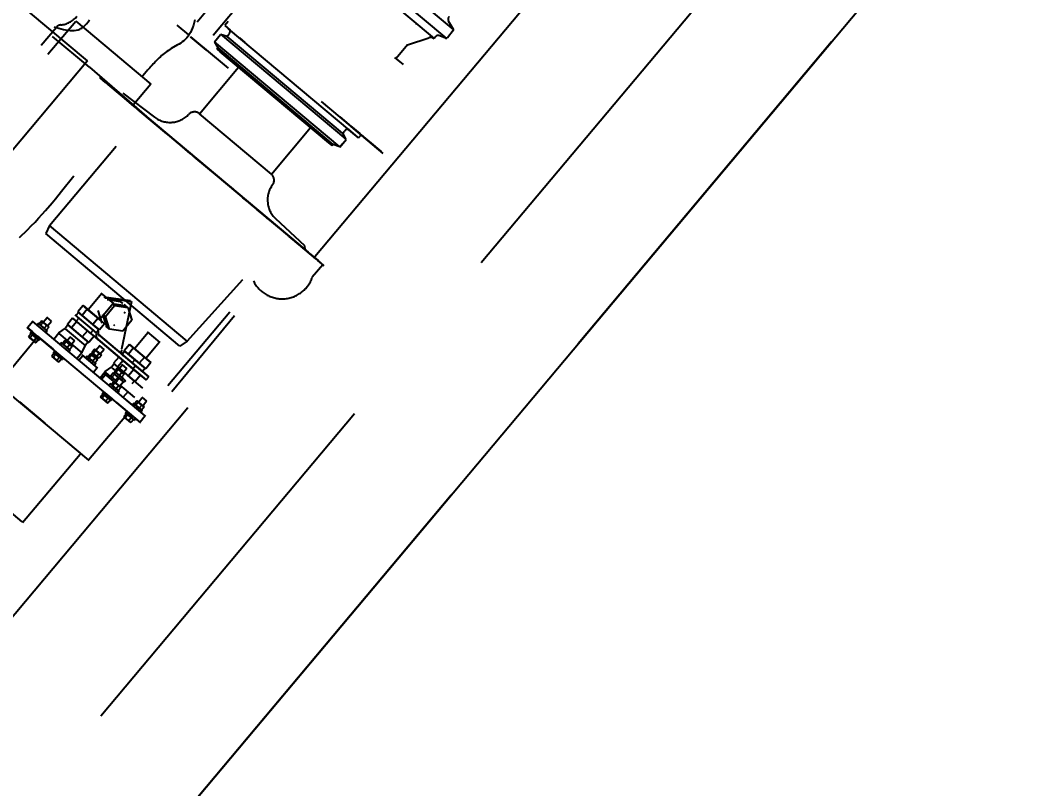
# Model space of a CAD drawing. Header units: millimetres. Extents: x 834140250 to 834644390, y 817877047 to 817987022.
# Drawn here: x 834368920 to 834369563, y 817964323 to 817964810 of the extents above; entities that cross this region are included whole.
import ezdxf

# ---------------------------------------------------------------- set-up
doc = ezdxf.new("R2010")
doc.units = ezdxf.units.MM
doc.header["$LTSCALE"] = 1000
doc.header["$MEASUREMENT"] = 0
doc.linetypes.add('3B52X-MAGP-P-L000_XB$0$HIDDEN', pattern=[0.375, 0.25, -0.125])
doc.layers.get('Defpoints').update_dxf_attribs({"color": 150})
for name, color, linetype in [('3B52X-MAGP-P-L000_XB$0$VPA500_Equipment', 9, 'Continuous'), ('3B52X-MAGP-P-L000_XB$0$VPA500_Plinth', 7, 'Continuous'), ('MGD031_1', 7, 'Continuous')]:
    doc.layers.add(name, color=color, linetype=linetype)
doc.styles.add('1_2.5mm', font='arial.ttf', dxfattribs={"width": 0.8, "height": 0.0025})
doc.styles.add('Style-Arial', font='arial.ttf', dxfattribs={"width": 0.8})
doc.dimstyles.get("Standard").update_dxf_attribs({"dimtxt": 0.18, "dimasz": 0.18, "dimexe": 0.18, "dimexo": 0.0625, "dimgap": 0.09, "dimtad": 0, "dimtih": 1, "dimtoh": 1, "dimdec": 4, "dimzin": 1, "dimdsep": 46, "dimtxsty": '1_2.5mm', "dimcen": 0, "dimadec": 0, "dimazin": 0, "dimtfac": 1, "dimtdec": 4, "dimtofl": 0, "dimtmove": 0, "dimatfit": 3, "dimfxl": 0, "dimtolj": 1, "dimtzin": 1, "dimarcsym": 0})

# ---------------------------------------------------------------- blocks, each defined once
blk = doc.blocks.new('_ArchTick')
at = {"color": 0, "linetype": 'ByBlock', "const_width": 0.15}
blk.add_lwpolyline([(-0.5, -0.5), (0.5, 0.5)], dxfattribs=at)
blk = doc.blocks.new('*D19')
at = {"layer": 'Defpoints', "color": 0}
for p in [(834373655.84, 817975554.48), (834373794.63, 817975438.01), (834360028.49, 817959020.83)]:
    blk.add_point(p, dxfattribs=at)
at = {"layer": 'MGD031_1', "color": 0, "lineweight": -2}
for p, q in [((834373584.89, 817975614.01), (834373446.09, 817975730.48)), ((834359884.11, 817959141.98), (834373655.84, 817975554.48)), ((834359818.74, 817959196.83), (834359674.37, 817959317.97))]:
    blk.add_line(p, q, dxfattribs=at)
at = {"layer": 'MGD031_1', "color": 0, "lineweight": -2, "xscale": 547.6004642393601, "yscale": 547.6004642393601, "zscale": 547.6004642393601}
for p, rotation in [((834373655.84, 817975554.48), 49.99999993868348), ((834359884.11, 817959141.98), 229.9999999386835)]:
    blk.add_blockref('_ArchTick', p, dxfattribs=dict(at, rotation=rotation))
at = {"layer": 'MGD031_1', "color": 0, "insert": (834366364.67, 817967688.32), "char_height": 500, "attachment_point": 5, "rotation": 50, "style": 'Style-Arial'}
blk.add_mtext('21425', dxfattribs=at)
blk = doc.blocks.new('*D21')
at = {"layer": 'Defpoints', "color": 0}
for p in [(834369303.49, 817968045.3), (834369447.87, 817967924.15), (834365070.64, 817962707.58)]:
    blk.add_point(p, dxfattribs=at)
at = {"layer": 'MGD031_1', "color": 0, "lineweight": -2}
for p, q in [((834369238.12, 817968100.15), (834369093.75, 817968221.29)), ((834364926.27, 817962828.73), (834369303.49, 817968045.3)), ((834364860.9, 817962883.58), (834364716.52, 817963004.72))]:
    blk.add_line(p, q, dxfattribs=at)
at = {"layer": 'MGD031_1', "color": 0, "lineweight": -2, "xscale": 547.6004642393601, "yscale": 547.6004642393601, "zscale": 547.6004642393601}
for p, rotation in [((834369303.49, 817968045.3), 49.99999993868348), ((834364926.27, 817962828.73), 229.9999999386835)]:
    blk.add_blockref('_ArchTick', p, dxfattribs=dict(at, rotation=rotation))
at = {"layer": 'MGD031_1', "color": 0, "insert": (834366709.57, 817965777.1), "char_height": 500, "attachment_point": 5, "rotation": 50, "style": 'Style-Arial'}
blk.add_mtext('6810', dxfattribs=at)
blk = doc.blocks.new('GFA_GF')
at = {"layer": '3B52X-MAGP-P-L000_XB$0$VPA500_Equipment', "color": 253, "linetype": '3B52X-MAGP-P-L000_XB$0$HIDDEN'}
for p, q in [((-5815.69, 25880.71), (-7422.65, 23965.61)), ((-6162.35, 25597.21), (-7486.48, 24019.17)), ((-6581.34, 25335.55), (-6638.63, 25267.27)), ((-6476.12, 25262.49), (-6566.96, 25338.71)), ((-6571.8, 25333.42), (-6480.49, 25256.8)), ((-6571.17, 25327.02), (-6628.47, 25258.74)), ((-6570.32, 25325.67), (-6488.38, 25256.92)), ((-6708, 25242.64), (-6764.54, 25290.08)), ((-6733.11, 25246.96), (-6715.52, 25267.92)), ((-6715.52, 25267.92), (-6691.7, 25247.93)), ((-6651.39, 25265.27), (-6644.02, 25259.08)), ((-6618.98, 25267.62), (-6621.11, 25265.08)), ((-6621.11, 25265.08), (-6617.63, 25262.16)), ((-6500, 25266.3), (-6499.38, 25266.15)), ((-6476.12, 25262.49), (-6479.22, 25267.86)), ((-6737.39, 25252.58), (-6727.78, 25264.02)), ((-6706.76, 25238.57), (-6730.14, 25258.18)), ((-6632.55, 25249.44), (-6642.71, 25257.97)), ((-6642.71, 25257.97), (-6629.06, 25246.52)), ((-6627.61, 25254.79), (-6623.71, 25259.44)), ((-6619.51, 25258.19), (-6623.71, 25259.44)), ((-6544.19, 25192.97), (-6623.59, 25259.6)), ((-6619.79, 25263.97), (-6616.94, 25261.58)), ((-6619.51, 25258.19), (-6618.41, 25259.51)), ((-6546.36, 25196.74), (-6619.51, 25258.11)), ((-6541.72, 25198.46), (-6618.62, 25262.99)), ((-6490.92, 25258.68), (-6490.17, 25258.42)), ((-6490.19, 25258.07), (-6489.43, 25257.8)), ((-6487.35, 25258.14), (-6488.38, 25256.92)), ((-6481.17, 25257.05), (-6485.51, 25258.63)), ((-6476.25, 25261.85), (-6480.02, 25257.36)), ((-6627.62, 25254.79), (-6625.71, 25257.07)), ((-6548.23, 25188.17), (-6627.62, 25254.79)), ((-6627.62, 25254.79), (-6625.45, 25251.03)), ((-6611.79, 25257.26), (-6608.29, 25254.32)), ((-6505.25, 25252.72), (-6512.5, 25244.08)), ((-6505.25, 25252.72), (-6491.75, 25257.23)), ((-6489.15, 25257.2), (-6488.38, 25256.92)), ((-6691.7, 25247.93), (-6667.88, 25227.94)), ((-6632.55, 25249.44), (-6618.9, 25237.99)), ((-6629.06, 25246.52), (-6618.9, 25237.99)), ((-6626.07, 25250.3), (-6625.45, 25251.03)), ((-6626.07, 25250.3), (-6623.88, 25248.46)), ((-6552.31, 25189.66), (-6625.45, 25251.03)), ((-6555.11, 25190.75), (-6623.88, 25248.46)), ((-6513.48, 25244.85), (-6508.06, 25240.31)), ((-6708, 25242.64), (-6756.11, 25185.31)), ((-6706.76, 25238.57), (-6662.82, 25200.68)), ((-6637.16, 25209.15), (-6612.32, 25238.75)), ((-6612.32, 25238.75), (-6566.68, 25200.46)), ((-6700.2, 25232.05), (-6697.42, 25229.72)), ((-6700.04, 25231.91), (-6700.19, 25232.04)), ((-6696.58, 25229.01), (-6700.04, 25231.91)), ((-6696.13, 25228.63), (-6697.42, 25229.72)), ((-6696.58, 25229.01), (-6695.02, 25227.7)), ((-6696.28, 25228.76), (-6690.65, 25224.03)), ((-6696.13, 25228.63), (-6691.34, 25224.61)), ((-6695.56, 25228.15), (-6691.37, 25224.64)), ((-6687.2, 25221.14), (-6695.02, 25227.7)), ((-6667.88, 25227.94), (-6679.14, 25214.52)), ((-6692.24, 25225.36), (-6691.34, 25224.61)), ((-6691.11, 25224.42), (-6691.47, 25224.72)), ((-6691.34, 25224.61), (-6690.09, 25223.57)), ((-6690.09, 25223.57), (-6684.57, 25218.93)), ((-6690.07, 25223.54), (-6568.16, 25121.25)), ((-6689.98, 25223.61), (-6687.97, 25221.92)), ((-6568.1, 25121.35), (-6689.98, 25223.61)), ((-6570.12, 25123.04), (-6687.97, 25221.92)), ((-6687.76, 25221.61), (-6682.13, 25216.89)), ((-6687.35, 25221.27), (-6685.94, 25220.08)), ((-6686.77, 25220.78), (-6687.2, 25221.14)), ((-6687.04, 25221.01), (-6682.85, 25217.49)), ((-6684.4, 25218.79), (-6685.94, 25220.08)), ((-6685.67, 25222.13), (-6665.54, 25206.96)), ((-6682.22, 25216.96), (-6684.57, 25218.93)), ((-6678.46, 25213.81), (-6684.4, 25218.79)), ((-6682.73, 25217.39), (-6677.1, 25212.67)), ((-6682.22, 25216.96), (-6649.1, 25189.17)), ((-6682.01, 25216.78), (-6677.82, 25213.27)), ((-6678.46, 25213.81), (-6675.97, 25211.71)), ((-6521.84, 25185.03), (-6559.82, 25216.9)), ((-6657.83, 25196.5), (-6675.97, 25211.71)), ((-6591.52, 25170.85), (-6637.16, 25209.15)), ((-6548.18, 25207.13), (-6540.97, 25201.09)), ((-6591.52, 25170.85), (-6566.68, 25200.46)), ((-6536.23, 25193.86), (-6543.4, 25199.87)), ((-6541.35, 25201.4), (-6535.54, 25196.53)), ((-6520.64, 25184.02), (-6540.97, 25201.09)), ((-6657.83, 25196.5), (-6656.14, 25195.08)), ((-6651.7, 25191.35), (-6656.14, 25195.08)), ((-6546.33, 25196.81), (-6545.2, 25198.16)), ((-6544.06, 25192.86), (-6546.33, 25196.81)), ((-6536.84, 25194.37), (-6542.7, 25199.29)), ((-6534.63, 25195.76), (-6536.23, 25193.86)), ((-6535.96, 25194.17), (-6536.23, 25193.86)), ((-6534.63, 25195.76), (-6523.92, 25186.78)), ((-6732.19, 25138.24), (-6689.96, 25188.57)), ((-6649.31, 25189.35), (-6651.7, 25191.35)), ((-6651.31, 25191.03), (-6645.69, 25186.3)), ((-6650.59, 25190.42), (-6646.41, 25186.91)), ((-6642.99, 25184.04), (-6649.31, 25189.35)), ((-6647.14, 25187.53), (-6649.1, 25189.17)), ((-6647.14, 25187.53), (-6642.09, 25183.28)), ((-6552.93, 25188.92), (-6555.11, 25190.75)), ((-6552.93, 25188.92), (-6552.31, 25189.66)), ((-6548.23, 25188.17), (-6552.31, 25189.66)), ((-6548.23, 25188.17), (-6546.31, 25190.45)), ((-6548.09, 25188.06), (-6544.06, 25192.86)), ((-6529.57, 25191.52), (-6521.84, 25185.03)), ((-6642.99, 25184.04), (-6640.44, 25181.9)), ((-6642.57, 25183.69), (-6636.94, 25178.96)), ((-6642.09, 25183.28), (-6639.62, 25181.21)), ((-6641.85, 25183.08), (-6637.66, 25179.57)), ((-6618.36, 25163.38), (-6640.44, 25181.9)), ((-6639.62, 25181.21), (-6633.54, 25176.11)), ((-6631.11, 25174.07), (-6633.54, 25176.11)), ((-6631.11, 25174.07), (-6609.24, 25155.72)), ((-6618.36, 25163.38), (-6615.82, 25161.25)), ((-6609.51, 25155.95), (-6615.82, 25161.25)), ((-6613.08, 25158.94), (-6607.45, 25154.22)), ((-6612.36, 25158.34), (-6608.17, 25154.82)), ((-6607.12, 25153.94), (-6609.51, 25155.95)), ((-6606.62, 25153.52), (-6609.24, 25155.72)), ((-6602.63, 25150.17), (-6607.12, 25153.94)), ((-6606.62, 25153.52), (-6600.18, 25148.12)), ((-6604.68, 25151.89), (-6599.05, 25147.17)), ((-6603.96, 25151.29), (-6599.77, 25147.78)), ((-6602.63, 25150.17), (-6600.92, 25148.74)), ((-6582.68, 25133.43), (-6600.92, 25148.74)), ((-6600.18, 25148.12), (-6597.92, 25146.22)), ((-6597.92, 25146.22), (-6594.11, 25143.03)), ((-6592.71, 25141.85), (-6594.11, 25143.03)), ((-6570.32, 25125.34), (-6588.75, 25142.53)), ((-6732.19, 25138.24), (-6734.39, 25133.15)), ((-6644.85, 25064.95), (-6732.19, 25138.24)), ((-6592.71, 25141.85), (-6576.37, 25128.14)), ((-6649.48, 25061.91), (-6734.39, 25133.15)), ((-6652.23, 25064.22), (-6731.63, 25130.84)), ((-6582.68, 25133.43), (-6580.17, 25131.33)), ((-6581.47, 25132.42), (-6575.84, 25127.7)), ((-6580.75, 25131.82), (-6576.56, 25128.3)), ((-6574.22, 25126.34), (-6580.17, 25131.33)), ((-6576.37, 25128.14), (-6570.75, 25123.42)), ((-6574.01, 25126.16), (-6576.37, 25128.14)), ((-6575.65, 25127.54), (-6571.47, 25124.03)), ((-6572.66, 25125.03), (-6574.22, 25126.34)), ((-6574.01, 25126.16), (-6568.45, 25121.5)), ((-6571.21, 25123.81), (-6572.66, 25125.03)), ((-6571.76, 25124.27), (-6571.32, 25123.91)), ((-6563.32, 25117.19), (-6571.32, 25123.91)), ((-6570.12, 25123.04), (-6570.32, 25125.34)), ((-6568.1, 25121.35), (-6570.12, 25123.04)), ((-6568.45, 25121.5), (-6567.18, 25120.43)), ((-6567.61, 25120.79), (-6561.98, 25116.07)), ((-6567.35, 25120.57), (-6567, 25120.28)), ((-6566.26, 25119.66), (-6567.18, 25120.43)), ((-6567.11, 25120.37), (-6562.05, 25116.13)), ((-6566.89, 25120.19), (-6562.7, 25116.67)), ((-6563.32, 25117.19), (-6561.74, 25115.87)), ((-6558.89, 25113.47), (-6565.6, 25105.48)), ((-6560.78, 25115.06), (-6562.05, 25116.13)), ((-6558.24, 25112.93), (-6561.74, 25115.87)), ((-6558.05, 25112.77), (-6560.78, 25115.06)), ((-6558.06, 25112.78), (-6558.24, 25112.93)), ((-6644.85, 25064.95), (-6609.59, 25104.11)), ((-6699, 25095.2), (-6707.67, 25084.88)), ((-6691.37, 25088.79), (-6699.31, 25095.46)), ((-6697.77, 25093.1), (-6680.83, 25090.72)), ((-6697.01, 25092.46), (-6680.07, 25090.08)), ((-6695.52, 25091.37), (-6687.13, 25090.19)), ((-6710.82, 25087.52), (-6714.15, 25083.55)), ((-6708.18, 25085.32), (-6711.52, 25081.35)), ((-6708.18, 25085.32), (-6710.82, 25087.52)), ((-6710.82, 25087.52), (-6706.63, 25084.01)), ((-6698.04, 25076.81), (-6709.95, 25086.8)), ((-6701.37, 25079.59), (-6708.18, 25085.32)), ((-6700.03, 25078.47), (-6707.97, 25085.13)), ((-6700.03, 25078.47), (-6707.97, 25085.13)), ((-6698.67, 25076.44), (-6701.29, 25084.5)), ((-6691.67, 25089.05), (-6700.33, 25078.73)), ((-6696.73, 25080.67), (-6690.96, 25087.55)), ((-6690.96, 25087.55), (-6692.48, 25088.82)), ((-6692.48, 25088.82), (-6684.09, 25087.64)), ((-6690.96, 25087.55), (-6682.58, 25086.37)), ((-6685.61, 25088.92), (-6687.13, 25090.19)), ((-6680.07, 25090.08), (-6686.44, 25059.91)), ((-6684.03, 25087.71), (-6684.79, 25088.35)), ((-6682.58, 25086.37), (-6684.09, 25087.64)), ((-6682.58, 25086.37), (-6679.96, 25078.31)), ((-6743.22, 25077.91), (-6739.54, 25074.83)), ((-6737.04, 25077.8), (-6738.71, 25075.81)), ((-6737.04, 25077.8), (-6735.64, 25076.63)), ((-6736.16, 25077.06), (-6737.04, 25077.8)), ((-6736.14, 25077.05), (-6733.64, 25080.02)), ((-6730.78, 25077.62), (-6733.76, 25080.12)), ((-6733.39, 25074.74), (-6730.89, 25077.72)), ((-6717.48, 25079.58), (-6720.81, 25075.61)), ((-6714.85, 25077.38), (-6717.48, 25079.58)), ((-6717.48, 25079.58), (-6713.29, 25076.07)), ((-6702.05, 25070.02), (-6715.94, 25081.68)), ((-6705.7, 25069.7), (-6715.62, 25078.03)), ((-6713.75, 25083.22), (-6715.41, 25081.23)), ((-6713.58, 25079.69), (-6715.25, 25077.71)), ((-6700.38, 25072), (-6714.28, 25083.66)), ((-6711.52, 25081.35), (-6714.15, 25083.55)), ((-6714.15, 25083.55), (-6709.96, 25080.04)), ((-6704.03, 25071.68), (-6713.96, 25080.01)), ((-6704.7, 25075.62), (-6711.52, 25081.35)), ((-6709.96, 25080.04), (-6703.14, 25074.32)), ((-6706.63, 25084.01), (-6699.81, 25078.29)), ((-6701.37, 25079.59), (-6704.7, 25075.62)), ((-6697.18, 25076.08), (-6701.37, 25079.59)), ((-6699.81, 25078.29), (-6697.18, 25076.08)), ((-6696.73, 25080.67), (-6698.25, 25081.95)), ((-6695.63, 25073.89), (-6698.25, 25081.95)), ((-6694.11, 25072.62), (-6696.73, 25080.67)), ((-6679.96, 25078.31), (-6685.73, 25071.44)), ((-6685.01, 25083.46), (-6684.25, 25082.83)), ((-6657.08, 25036.84), (-6617.76, 25083.69)), ((-6654.71, 25033.16), (-6614.98, 25081.35)), ((-6746.55, 25073.94), (-6742.88, 25070.86)), ((-6742.77, 25077.53), (-6746.1, 25073.56)), ((-6731.41, 25061.23), (-6746.1, 25073.56)), ((-6743.35, 25071.25), (-6744.18, 25070.26)), ((-6728.08, 25065.2), (-6742.77, 25077.53)), ((-6739.18, 25076.22), (-6740.02, 25075.22)), ((-6733.46, 25071.41), (-6739.41, 25076.41)), ((-6737.83, 25075.08), (-6738.71, 25075.81)), ((-6738.71, 25075.81), (-6737.31, 25074.64)), ((-6736.16, 25077.06), (-6737.83, 25075.08)), ((-6735.56, 25073.17), (-6737.83, 25075.08)), ((-6737.31, 25074.64), (-6735.04, 25072.74)), ((-6732.78, 25074.23), (-6736.75, 25077.56)), ((-6733.28, 25074.64), (-6736.26, 25077.14)), ((-6733.89, 25075.16), (-6736.16, 25077.06)), ((-6735.64, 25076.63), (-6733.37, 25074.72)), ((-6733.89, 25075.16), (-6735.56, 25073.17)), ((-6734.16, 25072), (-6735.56, 25073.17)), ((-6735.04, 25072.74), (-6734.16, 25072)), ((-6733.68, 25071.6), (-6734.52, 25070.61)), ((-6732.49, 25073.99), (-6734.16, 25072)), ((-6732.49, 25073.99), (-6733.89, 25075.16)), ((-6733.37, 25074.72), (-6732.49, 25073.99)), ((-6726.12, 25070.33), (-6722.08, 25073.29)), ((-6720.41, 25075.28), (-6722.08, 25073.29)), ((-6709.19, 25062.05), (-6722.03, 25072.82)), ((-6707.04, 25064.06), (-6720.94, 25075.72)), ((-6720.81, 25075.61), (-6716.62, 25072.1)), ((-6718.18, 25073.41), (-6720.81, 25075.61)), ((-6714.85, 25077.38), (-6718.18, 25073.41)), ((-6711.36, 25067.68), (-6718.18, 25073.41)), ((-6716.62, 25072.1), (-6709.81, 25066.38)), ((-6708.03, 25071.65), (-6714.85, 25077.38)), ((-6713.29, 25076.07), (-6706.47, 25070.35)), ((-6708.03, 25071.65), (-6711.36, 25067.68)), ((-6703.84, 25068.14), (-6708.03, 25071.65)), ((-6704.41, 25072), (-6706.08, 25070.02)), ((-6700.51, 25072.11), (-6704.7, 25075.62)), ((-6703.14, 25074.32), (-6700.51, 25072.11)), ((-6700.91, 25072.45), (-6702.58, 25070.46)), ((-6697.18, 25076.08), (-6700.51, 25072.11)), ((-6695.69, 25073.82), (-6696.45, 25074.46)), ((-6694.11, 25072.62), (-6695.63, 25073.89)), ((-6685.73, 25071.44), (-6694.11, 25072.62)), ((-6691.68, 25075.52), (-6690.92, 25074.89)), ((-6764.74, 25037.85), (-6739.45, 25067.99)), ((-6743.7, 25069.86), (-6745.37, 25067.87)), ((-6744.49, 25067.14), (-6745.37, 25067.87)), ((-6745.37, 25067.87), (-6743.97, 25066.7)), ((-6741.11, 25064.3), (-6745.08, 25067.63)), ((-6742.83, 25069.12), (-6744.49, 25067.14)), ((-6742.22, 25065.23), (-6744.49, 25067.14)), ((-6738.45, 25065.45), (-6744.41, 25070.45)), ((-6743.97, 25066.7), (-6741.7, 25064.8)), ((-6742.83, 25069.12), (-6743.7, 25069.86)), ((-6743.7, 25069.86), (-6742.31, 25068.69)), ((-6740.55, 25067.22), (-6742.83, 25069.12)), ((-6742.31, 25068.69), (-6740.03, 25066.78)), ((-6740.55, 25067.22), (-6742.22, 25065.23)), ((-6740.82, 25064.06), (-6742.22, 25065.23)), ((-6739.16, 25066.05), (-6740.82, 25064.06)), ((-6739.16, 25066.05), (-6740.55, 25067.22)), ((-6740.03, 25066.78), (-6739.16, 25066.05)), ((-6739.76, 25068.24), (-6738.47, 25067.16)), ((-6739.45, 25067.99), (-6729.79, 25059.87)), ((-6737.85, 25066.64), (-6738.68, 25065.64)), ((-6729.46, 25066.36), (-6726.12, 25070.33)), ((-6720.3, 25058.68), (-6728.08, 25065.2)), ((-6711.41, 25057.55), (-6726.08, 25069.86)), ((-6722.35, 25065.47), (-6724.01, 25063.49)), ((-6721.47, 25064.74), (-6722.35, 25065.47)), ((-6722.35, 25065.47), (-6720.95, 25064.3)), ((-6718.09, 25061.9), (-6722.06, 25065.23)), ((-6718.59, 25062.32), (-6721.57, 25064.81)), ((-6721.45, 25064.72), (-6718.95, 25067.7)), ((-6716.09, 25065.29), (-6719.07, 25067.79)), ((-6718.7, 25062.41), (-6716.2, 25065.39)), ((-6707.17, 25064.17), (-6711.36, 25067.68)), ((-6709.81, 25066.38), (-6707.17, 25064.17)), ((-6703.84, 25068.14), (-6707.17, 25064.17)), ((-6706.47, 25070.35), (-6703.84, 25068.14)), ((-6704.08, 25068.34), (-6689.25, 25055.9)), ((-6679.3, 25047.55), (-6704.08, 25068.34)), ((-6677.64, 25049.54), (-6701.32, 25069.41)), ((-6701.32, 25069.41), (-6686.5, 25056.97)), ((-6669.66, 25070.58), (-6678.32, 25060.26)), ((-6662.02, 25064.17), (-6669.96, 25070.83)), ((-6644.85, 25064.95), (-6649.48, 25061.91)), ((-6741.7, 25064.8), (-6740.82, 25064.06)), ((-6723.63, 25054.71), (-6731.41, 25061.23)), ((-6728.66, 25058.93), (-6729.49, 25057.93)), ((-6724.49, 25063.89), (-6725.33, 25062.9)), ((-6718.76, 25059.08), (-6724.72, 25064.08)), ((-6724.01, 25063.49), (-6722.62, 25062.32)), ((-6723.14, 25062.75), (-6724.01, 25063.49)), ((-6721.47, 25064.74), (-6723.14, 25062.75)), ((-6720.86, 25060.84), (-6723.14, 25062.75)), ((-6722.62, 25062.32), (-6720.35, 25060.41)), ((-6719.2, 25062.83), (-6721.47, 25064.74)), ((-6720.95, 25064.3), (-6718.68, 25062.39)), ((-6719.2, 25062.83), (-6720.86, 25060.84)), ((-6719.47, 25059.67), (-6720.86, 25060.84)), ((-6720.35, 25060.41), (-6719.47, 25059.67)), ((-6674.67, 25020.39), (-6720.3, 25058.68)), ((-6718.99, 25059.27), (-6719.82, 25058.28)), ((-6717.8, 25061.66), (-6719.47, 25059.67)), ((-6717.8, 25061.66), (-6719.2, 25062.83)), ((-6718.68, 25062.39), (-6717.8, 25061.66)), ((-6711.45, 25058.02), (-6709.24, 25062.52)), ((-6707.57, 25064.51), (-6709.24, 25062.52)), ((-6703.7, 25059.97), (-6705.37, 25057.99)), ((-6702.83, 25059.24), (-6704.49, 25057.25)), ((-6702.83, 25059.24), (-6703.7, 25059.97)), ((-6703.7, 25059.97), (-6702.31, 25058.8)), ((-6699.45, 25056.4), (-6703.41, 25059.73)), ((-6699.94, 25056.82), (-6702.92, 25059.32)), ((-6700.55, 25057.33), (-6702.83, 25059.24)), ((-6702.81, 25059.22), (-6700.31, 25062.2)), ((-6702.31, 25058.8), (-6700.03, 25056.9)), ((-6697.44, 25059.8), (-6700.42, 25062.29)), ((-6700.05, 25056.91), (-6697.56, 25059.89)), ((-6684.41, 25058.6), (-6686.07, 25056.61)), ((-6671.04, 25047.38), (-6684.93, 25059.04)), ((-6681.47, 25062.9), (-6684.8, 25058.93)), ((-6682.17, 25056.72), (-6684.8, 25058.93)), ((-6684.8, 25058.93), (-6680.62, 25055.42)), ((-6678.84, 25060.69), (-6682.17, 25056.72)), ((-6678.84, 25060.69), (-6681.47, 25062.9)), ((-6681.47, 25062.9), (-6677.29, 25059.39)), ((-6668.7, 25052.19), (-6680.61, 25062.18)), ((-6672.02, 25054.97), (-6678.84, 25060.69)), ((-6670.69, 25053.85), (-6678.63, 25060.51)), ((-6670.69, 25053.85), (-6678.63, 25060.51)), ((-6670.69, 25053.85), (-6678.63, 25060.51)), ((-6677.29, 25059.39), (-6670.47, 25053.67)), ((-6662.33, 25064.43), (-6670.99, 25054.1)), ((-6729.01, 25057.53), (-6730.68, 25055.55)), ((-6729.8, 25054.81), (-6730.68, 25055.55)), ((-6730.68, 25055.55), (-6729.28, 25054.38)), ((-6726.42, 25051.98), (-6730.39, 25055.31)), ((-6728.13, 25056.8), (-6729.8, 25054.81)), ((-6727.53, 25052.9), (-6729.8, 25054.81)), ((-6723.76, 25053.13), (-6729.72, 25058.12)), ((-6729.28, 25054.38), (-6727.01, 25052.47)), ((-6728.13, 25056.8), (-6729.01, 25057.53)), ((-6729.01, 25057.53), (-6727.62, 25056.36)), ((-6725.86, 25054.89), (-6728.13, 25056.8)), ((-6727.62, 25056.36), (-6725.34, 25054.45)), ((-6725.86, 25054.89), (-6727.53, 25052.9)), ((-6726.13, 25051.73), (-6727.53, 25052.9)), ((-6727.01, 25052.47), (-6726.13, 25051.73)), ((-6724.47, 25053.72), (-6726.13, 25051.73)), ((-6724.47, 25053.72), (-6725.86, 25054.89)), ((-6725.34, 25054.45), (-6724.47, 25053.72)), ((-6723.16, 25054.31), (-6723.99, 25053.32)), ((-6678, 25016.42), (-6723.63, 25054.71)), ((-6714.78, 25054.05), (-6711.45, 25058.02)), ((-6713.51, 25052.98), (-6711.01, 25055.96)), ((-6701.46, 25047.95), (-6711.39, 25056.28)), ((-6703.45, 25049.61), (-6709.4, 25054.61)), ((-6708.34, 25055.41), (-6709.18, 25054.42)), ((-6702.62, 25050.61), (-6708.57, 25055.6)), ((-6706.2, 25057), (-6707.87, 25055.01)), ((-6707.87, 25055.01), (-6706.47, 25053.84)), ((-6706.99, 25054.28), (-6707.87, 25055.01)), ((-6705.32, 25056.26), (-6706.99, 25054.28)), ((-6704.72, 25052.37), (-6706.99, 25054.28)), ((-6706.47, 25053.84), (-6704.2, 25051.93)), ((-6705.32, 25056.26), (-6706.2, 25057)), ((-6706.2, 25057), (-6704.81, 25055.83)), ((-6701.94, 25053.42), (-6705.91, 25056.76)), ((-6705.76, 25056.63), (-6704.93, 25057.62)), ((-6705.37, 25057.99), (-6703.97, 25056.82)), ((-6704.49, 25057.25), (-6705.37, 25057.99)), ((-6703.05, 25054.35), (-6705.32, 25056.26)), ((-6701.11, 25054.42), (-6705.08, 25057.75)), ((-6704.81, 25055.83), (-6702.53, 25053.92)), ((-6703.05, 25054.35), (-6704.72, 25052.37)), ((-6703.32, 25051.2), (-6704.72, 25052.37)), ((-6702.22, 25055.35), (-6704.49, 25057.25)), ((-6703.97, 25056.82), (-6701.7, 25054.91)), ((-6701.66, 25053.18), (-6703.32, 25051.2)), ((-6701.66, 25053.18), (-6703.05, 25054.35)), ((-6702.53, 25053.92), (-6701.66, 25053.18)), ((-6700.55, 25057.33), (-6702.22, 25055.35)), ((-6700.82, 25054.18), (-6702.22, 25055.35)), ((-6702.09, 25053.55), (-6701.26, 25054.54)), ((-6701.7, 25054.91), (-6700.82, 25054.18)), ((-6699.16, 25056.16), (-6700.82, 25054.18)), ((-6699.16, 25056.16), (-6700.55, 25057.33)), ((-6700.03, 25056.9), (-6699.16, 25056.16)), ((-6688.14, 25054.96), (-6691.47, 25050.99)), ((-6689.25, 25055.9), (-6670.85, 25040.45)), ((-6685.5, 25052.75), (-6688.84, 25048.78)), ((-6685.5, 25052.75), (-6688.14, 25054.96)), ((-6688.14, 25054.96), (-6683.95, 25051.45)), ((-6672.71, 25045.4), (-6686.6, 25057.06)), ((-6686.5, 25056.97), (-6669.18, 25042.44)), ((-6678.69, 25047.03), (-6685.5, 25052.75)), ((-6675.36, 25051), (-6682.17, 25056.72)), ((-6680.62, 25055.42), (-6673.8, 25049.7)), ((-6677.99, 25053.21), (-6679.65, 25051.23)), ((-6672.02, 25054.97), (-6675.36, 25051)), ((-6667.84, 25051.46), (-6672.02, 25054.97)), ((-6670.47, 25053.67), (-6667.84, 25051.46)), ((-6704.34, 25045.29), (-6701.84, 25048.27)), ((-6704.2, 25051.93), (-6703.32, 25051.2)), ((-6702.84, 25050.8), (-6703.68, 25049.8)), ((-6700.11, 25041.74), (-6696.78, 25045.71)), ((-6696.78, 25045.71), (-6692.73, 25048.67)), ((-6691.07, 25050.66), (-6692.73, 25048.67)), ((-6692.69, 25048.2), (-6690.31, 25046.21)), ((-6688.84, 25048.78), (-6691.47, 25050.99)), ((-6691.38, 25044.56), (-6690.55, 25045.56)), ((-6689.32, 25047.91), (-6690.99, 25045.92)), ((-6690.11, 25045.19), (-6690.99, 25045.92)), ((-6690.99, 25045.92), (-6689.59, 25044.75)), ((-6690.7, 25045.68), (-6686.84, 25042.44)), ((-6688.45, 25047.17), (-6690.11, 25045.19)), ((-6688.45, 25047.17), (-6689.32, 25047.91)), ((-6689.32, 25047.91), (-6687.93, 25046.74)), ((-6685.07, 25044.34), (-6689.04, 25047.67)), ((-6682.02, 25043.06), (-6688.84, 25048.78)), ((-6685.56, 25044.75), (-6688.54, 25047.25)), ((-6686.18, 25045.27), (-6688.45, 25047.17)), ((-6688.43, 25047.16), (-6685.93, 25050.13)), ((-6687.93, 25046.74), (-6685.66, 25044.83)), ((-6683.07, 25047.73), (-6686.04, 25050.23)), ((-6685.68, 25044.85), (-6683.18, 25047.83)), ((-6683.95, 25051.45), (-6677.13, 25045.73)), ((-6678.69, 25047.03), (-6682.02, 25043.06)), ((-6679.3, 25047.55), (-6677.64, 25049.54)), ((-6670.85, 25040.45), (-6679.3, 25047.55)), ((-6674.5, 25043.52), (-6678.69, 25047.03)), ((-6669.18, 25042.44), (-6677.64, 25049.54)), ((-6677.13, 25045.73), (-6674.5, 25043.52)), ((-6671.17, 25047.49), (-6675.36, 25051)), ((-6673.8, 25049.7), (-6671.17, 25047.49)), ((-6671.57, 25047.83), (-6673.23, 25045.84)), ((-6667.84, 25051.46), (-6671.17, 25047.49)), ((-6699.13, 25040.92), (-6696.63, 25043.89)), ((-6687.09, 25035.88), (-6697.01, 25044.21)), ((-6696.73, 25045.24), (-6693.44, 25042.48)), ((-6689.07, 25037.55), (-6695.03, 25042.55)), ((-6693.97, 25043.35), (-6694.8, 25042.36)), ((-6691.82, 25044.93), (-6693.49, 25042.95)), ((-6692.61, 25042.21), (-6693.49, 25042.95)), ((-6693.49, 25042.95), (-6692.09, 25041.78)), ((-6691.41, 25039.51), (-6693.08, 25037.53)), ((-6690.95, 25044.2), (-6692.61, 25042.21)), ((-6690.34, 25040.3), (-6692.61, 25042.21)), ((-6692.09, 25041.78), (-6689.82, 25039.87)), ((-6690.95, 25044.2), (-6691.82, 25044.93)), ((-6691.82, 25044.93), (-6690.43, 25043.76)), ((-6691.54, 25044.69), (-6687.67, 25041.45)), ((-6691.41, 25039.51), (-6690.02, 25038.34)), ((-6690.54, 25038.78), (-6691.41, 25039.51)), ((-6687.16, 25035.94), (-6691.13, 25039.27)), ((-6688.67, 25042.29), (-6690.95, 25044.2)), ((-6690.52, 25038.76), (-6688.02, 25041.74)), ((-6690.43, 25043.76), (-6688.16, 25041.85)), ((-6688.67, 25042.29), (-6690.34, 25040.3)), ((-6688.94, 25039.13), (-6690.34, 25040.3)), ((-6687.84, 25043.28), (-6690.11, 25045.19)), ((-6689.15, 25042.69), (-6689.69, 25043.14)), ((-6689.59, 25044.75), (-6687.32, 25042.85)), ((-6689.15, 25042.69), (-6686.52, 25040.48)), ((-6688.32, 25043.68), (-6688.85, 25044.13)), ((-6687.28, 25041.12), (-6688.67, 25042.29)), ((-6688.32, 25043.68), (-6685.69, 25041.47)), ((-6688.16, 25041.85), (-6687.28, 25041.12)), ((-6685.15, 25039.34), (-6688.13, 25041.83)), ((-6686.18, 25045.27), (-6687.84, 25043.28)), ((-6686.45, 25042.11), (-6687.84, 25043.28)), ((-6687.76, 25036.45), (-6685.27, 25039.43)), ((-6687.67, 25041.45), (-6687.34, 25041.17)), ((-6687.34, 25041.17), (-6684.71, 25038.96)), ((-6687.32, 25042.85), (-6686.45, 25042.11)), ((-6686.84, 25042.44), (-6686.51, 25042.16)), ((-6684.71, 25038.96), (-6686.52, 25040.48)), ((-6686.51, 25042.16), (-6683.87, 25039.95)), ((-6684.78, 25044.1), (-6686.45, 25042.11)), ((-6684.78, 25044.1), (-6686.18, 25045.27)), ((-6683.87, 25039.95), (-6685.69, 25041.47)), ((-6685.66, 25044.83), (-6684.78, 25044.1)), ((-6683.87, 25039.95), (-6684.71, 25038.96)), ((-6682.7, 25043.2), (-6673.25, 25035.27)), ((-6677.83, 25039.55), (-6682.02, 25043.06)), ((-6680.46, 25041.76), (-6677.83, 25039.55)), ((-6678.23, 25039.89), (-6679.9, 25037.9)), ((-6674.5, 25043.52), (-6677.83, 25039.55)), ((-6670.85, 25040.45), (-6669.18, 25042.44)), ((-6712.72, 24994.21), (-6759.41, 25033.38)), ((-6697.72, 25032.97), (-6698.55, 25031.98)), ((-6691.99, 25028.16), (-6697.95, 25033.16)), ((-6688.66, 25032.13), (-6694.62, 25037.13)), ((-6693.56, 25037.93), (-6694.39, 25036.94)), ((-6687.83, 25033.12), (-6693.78, 25038.12)), ((-6693.08, 25037.53), (-6691.68, 25036.36)), ((-6692.2, 25036.79), (-6693.08, 25037.53)), ((-6690.54, 25038.78), (-6692.2, 25036.79)), ((-6689.93, 25034.89), (-6692.2, 25036.79)), ((-6691.68, 25036.36), (-6689.41, 25034.45)), ((-6687.65, 25036.36), (-6690.63, 25038.86)), ((-6688.26, 25036.87), (-6690.54, 25038.78)), ((-6690.02, 25038.34), (-6687.74, 25036.44)), ((-6688.26, 25036.87), (-6689.93, 25034.89)), ((-6688.53, 25033.72), (-6689.93, 25034.89)), ((-6689.41, 25034.45), (-6688.53, 25033.72)), ((-6688.06, 25033.31), (-6688.89, 25032.32)), ((-6686.87, 25035.7), (-6688.53, 25033.72)), ((-6686.87, 25035.7), (-6688.26, 25036.87)), ((-6687.74, 25036.44), (-6686.87, 25035.7)), ((-6687.7, 25037.24), (-6678.25, 25029.31)), ((-6685.44, 25029.43), (-6682.11, 25033.4)), ((-6751.24, 25026.53), (-6735.1, 25012.98)), ((-6698.08, 25031.57), (-6699.74, 25029.59)), ((-6698.86, 25028.85), (-6699.74, 25029.59)), ((-6699.74, 25029.59), (-6698.35, 25028.42)), ((-6695.48, 25026.02), (-6699.45, 25029.35)), ((-6697.2, 25030.84), (-6698.86, 25028.85)), ((-6696.59, 25026.95), (-6698.86, 25028.85)), ((-6692.83, 25027.17), (-6698.78, 25032.17)), ((-6698.35, 25028.42), (-6696.07, 25026.51)), ((-6697.2, 25030.84), (-6698.08, 25031.57)), ((-6698.08, 25031.57), (-6696.68, 25030.4)), ((-6694.93, 25028.93), (-6697.2, 25030.84)), ((-6696.68, 25030.4), (-6694.41, 25028.5)), ((-6694.93, 25028.93), (-6696.59, 25026.95)), ((-6695.2, 25025.78), (-6696.59, 25026.95)), ((-6696.07, 25026.51), (-6695.2, 25025.78)), ((-6693.53, 25027.76), (-6695.2, 25025.78)), ((-6693.53, 25027.76), (-6694.93, 25028.93)), ((-6694.41, 25028.5), (-6693.53, 25027.76)), ((-6692.22, 25028.35), (-6693.05, 25027.36)), ((-6671.45, 25017.69), (-6686.14, 25030.01)), ((-6676.72, 25027.19), (-6678.39, 25025.2)), ((-6675.84, 25026.45), (-6677.51, 25024.47)), ((-6676.72, 25027.19), (-6675.33, 25026.02)), ((-6675.84, 25026.45), (-6676.72, 25027.19)), ((-6672.46, 25023.61), (-6676.43, 25026.95)), ((-6672.96, 25024.03), (-6675.94, 25026.53)), ((-6673.57, 25024.54), (-6675.84, 25026.45)), ((-6675.82, 25026.43), (-6673.33, 25029.41)), ((-6670.46, 25027.01), (-6673.44, 25029.51)), ((-6673.07, 25024.13), (-6670.58, 25027.1)), ((-6707.39, 24989.73), (-6682.11, 25019.87)), ((-6674.78, 25013.72), (-6689.47, 25026.04)), ((-6678.13, 25014.84), (-6684.09, 25019.84)), ((-6683.03, 25020.64), (-6683.86, 25019.65)), ((-6678.87, 25025.6), (-6679.7, 25024.61)), ((-6673.14, 25020.8), (-6679.09, 25025.79)), ((-6678.39, 25025.2), (-6676.99, 25024.03)), ((-6677.51, 25024.47), (-6678.39, 25025.2)), ((-6675.24, 25022.56), (-6677.51, 25024.47)), ((-6676.99, 25024.03), (-6674.72, 25022.12)), ((-6676.11, 25023.29), (-6676.95, 25022.3)), ((-6675.33, 25026.02), (-6673.05, 25024.11)), ((-6673.57, 25024.54), (-6675.24, 25022.56)), ((-6673.84, 25021.39), (-6675.24, 25022.56)), ((-6674.72, 25022.12), (-6673.84, 25021.39)), ((-6670.99, 25017.31), (-6674.67, 25020.39)), ((-6673.36, 25020.99), (-6674.2, 25019.99)), ((-6672.18, 25023.37), (-6673.84, 25021.39)), ((-6672.18, 25023.37), (-6673.57, 25024.54)), ((-6673.05, 25024.11), (-6672.18, 25023.37)), ((-6683.38, 25019.25), (-6685.05, 25017.26)), ((-6684.17, 25016.53), (-6685.05, 25017.26)), ((-6685.05, 25017.26), (-6683.65, 25016.09)), ((-6680.79, 25013.69), (-6684.76, 25017.02)), ((-6682.51, 25018.51), (-6684.17, 25016.53)), ((-6681.9, 25014.62), (-6684.17, 25016.53)), ((-6683.65, 25016.09), (-6681.38, 25014.18)), ((-6682.51, 25018.51), (-6683.38, 25019.25)), ((-6683.38, 25019.25), (-6681.99, 25018.08)), ((-6680.23, 25016.6), (-6682.51, 25018.51)), ((-6681.99, 25018.08), (-6679.72, 25016.17)), ((-6680.23, 25016.6), (-6681.9, 25014.62)), ((-6680.5, 25013.45), (-6681.9, 25014.62)), ((-6681.38, 25014.18), (-6680.5, 25013.45)), ((-6678.84, 25015.43), (-6680.5, 25013.45)), ((-6678.84, 25015.43), (-6680.23, 25016.6)), ((-6679.72, 25016.17), (-6678.84, 25015.43)), ((-6677.53, 25016.02), (-6678.36, 25015.03)), ((-6674.32, 25013.34), (-6678, 25016.42)), ((-6671.45, 25017.69), (-6674.78, 25013.72)), ((-6708.37, 24990.55), (-6720.25, 25000.53)), ((-6749.36, 24950.54), (-6796.05, 24989.71)), ((-6749.14, 24950.08), (-6712.77, 24993.42)), ((-6707.09, 24989.48), (-6708.37, 24990.55))]:
    blk.add_line(p, q, dxfattribs=at)
blk.add_lwpolyline([(-8191.69, 24480.36), (-6520.45, 26472.07), (-5754.4, 25829.28), (-7425.65, 23837.57)], close=True, dxfattribs=at)
for points in [[(-6729.27, 25264.19), (-6726.29, 25263.32), (-6724.81, 25262.92), (-6723.35, 25262.56), (-6721.91, 25262.26), (-6720.49, 25262.02), (-6719.11, 25261.87), (-6717.76, 25261.81), (-6716.45, 25261.86), (-6715.19, 25262.04), (-6713.98, 25262.35), (-6713.4, 25262.57), (-6712.83, 25262.82), (-6712.27, 25263.11), (-6711.73, 25263.45), (-6710.69, 25264.23), (-6709.67, 25265.16), (-6708.68, 25266.22), (-6707.7, 25267.4), (-6706.71, 25268.7)], [(-6639.94, 25268.69), (-6640.44, 25266.91), (-6640.98, 25265.22), (-6641.55, 25263.61), (-6642.17, 25262.09), (-6642.84, 25260.69), (-6643.57, 25259.4), (-6643.96, 25258.81), (-6644.36, 25258.25), (-6645.2, 25257.21), (-6646.09, 25256.27), (-6647.01, 25255.43), (-6647.97, 25254.66), (-6648.95, 25253.97), (-6649.95, 25253.33), (-6650.96, 25252.72), (-6654.94, 25250.47), (-6656.82, 25249.28), (-6657.71, 25248.66), (-6658.59, 25248.01), (-6659.44, 25247.35), (-6660.28, 25246.66), (-6661.09, 25245.97), (-6661.89, 25245.25), (-6662.68, 25244.53), (-6663.45, 25243.79), (-6664.21, 25243.04), (-6664.96, 25242.27), (-6665.69, 25241.5), (-6666.43, 25240.72), (-6667.15, 25239.93), (-6667.86, 25239.14), (-6668.57, 25238.34), (-6669.98, 25236.72), (-6670.67, 25235.9), (-6672.06, 25234.26), (-6673.44, 25232.61)], [(-6751.1, 25130.66), (-6746.11, 25135.58), (-6743.69, 25138.04), (-6741.32, 25140.51), (-6739.02, 25142.97), (-6736.79, 25145.42), (-6734.62, 25147.88), (-6730.44, 25152.77), (-6728.41, 25155.21), (-6724.46, 25160.09), (-6716.81, 25169.83)]]:
    blk.add_lwpolyline(points, dxfattribs=at)
for centre, radius, start, end in [((-6726.62, 25280.89), 15.55, 275.46057, 320), ((-6726.62, 25280.89), 15.55, 275.46057, 320), ((-6477.07, 25269.1), 2.49, 140, 209.99996), ((-6724.77, 25261.49), 3.94, 95.46054, 140), ((-6724.77, 25261.49), 3.94, 95.46054, 140), ((-6620.11, 25261.37), 2.44, 311.90457, 18.56069), ((-6486.08, 25257.07), 1.66, 70.00004, 139.99999), ((-6477.05, 25262.52), 1.04, 319.99999, 29.99994), ((-6490.5, 25253.5), 3.94, 70, 108.4869), ((-6480.82, 25258.03), 1.04, 250.00004, 319.99999), ((-6655.71, 25219.99), 16.32, 233, 316.55124), ((-6640.31, 25205.4), 4.9, 50, 136.55124), ((-6543.21, 25196.93), 2.28, 55.87978, 147.02774), ((-6594.67, 25167.1), 4.9, 323.44877, 50.00001), ((-6577.62, 25154.47), 16.32, 143.44877, 227.00003), ((-6584.72, 25112.06), 20.22, 206.05983, 341.03159), ((-6697.41, 25070.7), 3.98, 170.25433, 215.1058), ((-6696.8, 25069.06), 5.8, 171.58425, 213.58715), ((-6683.39, 25058.12), 3.27, 156.23309, 219.30713)]:
    blk.add_arc(centre, radius, start, end, dxfattribs=at)
at = {"layer": '3B52X-MAGP-P-L000_XB$0$VPA500_Plinth', "color": 253}
blk.add_lwpolyline([(-8191.69, 24480.36), (-6520.45, 26472.07), (-5754.4, 25829.28), (-7425.65, 23837.57)], close=True, dxfattribs=at)

msp = doc.modelspace()

# ---------------------------------------------------------------- block references
at = {"layer": 'MGD031_1'}
msp.add_blockref('GFA_GF', (834375670.32, 817939541.23), dxfattribs=at)

# ---------------------------------------------------------------- dimensions: what is measured, and where the dimension line sits
for base, p1, p2, picture, middle in [((834373655.84, 817975554.48), (834360028.49, 817959020.83), (834373794.63, 817975438.01), '*D19', (834366364.67, 817967688.32)), ((834369303.49, 817968045.3), (834365070.64, 817962707.58), (834369447.87, 817967924.15), '*D21', (834366709.57, 817965777.1))]:
    dim = msp.add_linear_dim(base=base, p1=p1, p2=p2, angle=50, dimstyle='Standard', override={"dimscale": 50, "dimtxt": 10, "dimasz": 10.952009, "dimexe": 5.476005, "dimexo": 5.476005, "dimgap": 5.476005, "dimtad": 1, "dimtih": 0, "dimtoh": 0, "dimdec": 0, "dimzin": 11, "dimtxsty": 'Style-Arial', "dimblk": 'ArchTick', "dimadec": 4, "dimazin": 3, "dimtdec": 0, "dimatfit": 1, "dimfrac": 2, "dimtolj": 0, "dimtzin": 11}, dxfattribs=at)
    dim.commit()
    dim.dimension.update_dxf_attribs({"geometry": picture, "text_midpoint": middle})

doc.saveas('drawing.dxf')
